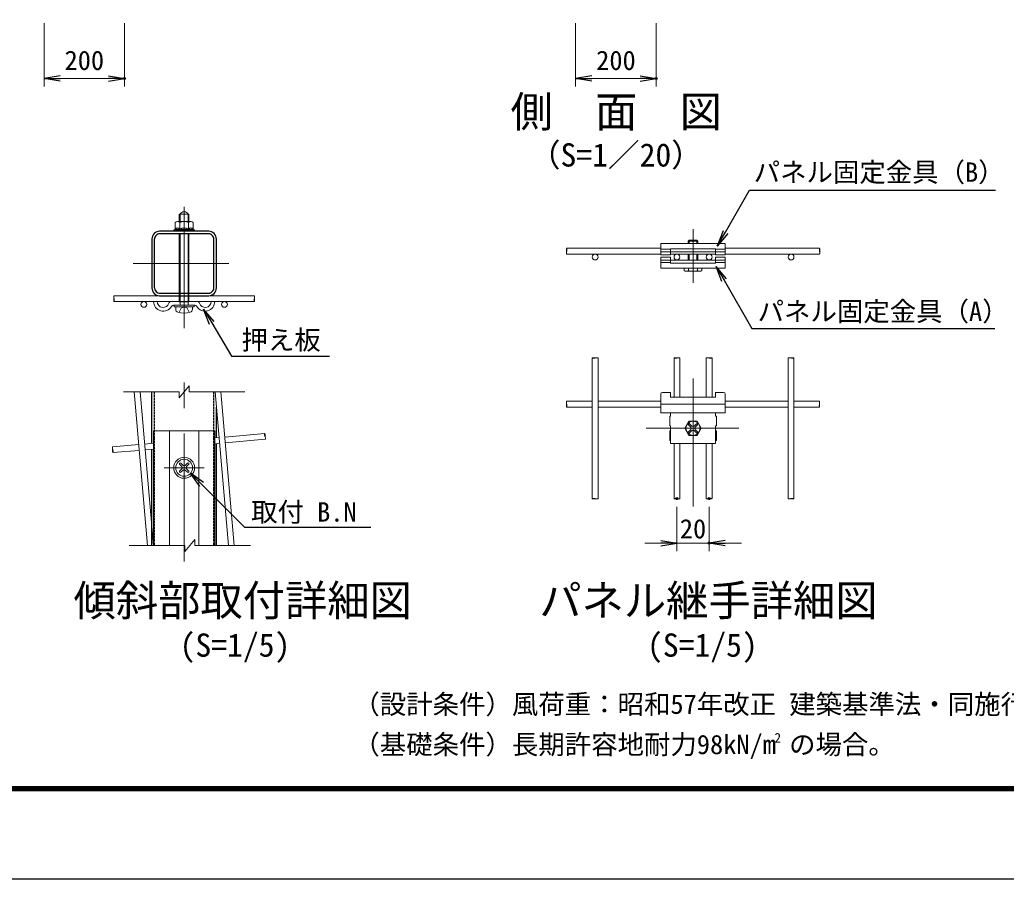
# Model space of a CAD drawing. Units: millimetres, scale not verified, with parts at other scales. Extents: x -4200 to 4200, y -2970 to 2970.
# Drawn here: x -1161 to 1288, y -2970 to -835 of the extents above; entities that cross this region are included whole.
import ezdxf
from ezdxf.enums import TextEntityAlignment as Align

# ---------------------------------------------------------------- set-up
doc = ezdxf.new("R2010")
doc.units = ezdxf.units.MM
doc.header["$LTSCALE"] = 10
doc.header["$PDMODE"] = 32
doc.header["$PDSIZE"] = 5
doc.linetypes.add('USER1', pattern=[50.8, 31.75, -6.35, 6.35, -6.35])
doc.linetypes.add('USER2', pattern=[0.375, 0.25, -0.125])
for name, color, linetype, lineweight in [('0-0_D-TTL-TXT', 7, 'Continuous', 25), ('0-1_D-STR-DIM', 7, 'Continuous', 13), ('0-2_D-STR3', 3, 'Continuous', 13), ('0-3_D-BMK', 2, 'USER1', 13), ('0-4_D-STR1', 1, 'Continuous', 25), ('0-5_D-STR2', 7, 'Continuous', 13), ('0-8_D-STR-TXT', 7, 'Continuous', 25), ('0-C_D-TTL', 7, 'Continuous', 25)]:
    doc.layers.add(name, color=color, linetype=linetype, lineweight=lineweight)
doc.layers.add('0-6_0', color=7, linetype='Continuous')
doc.layers.add('0-7_Defpoints', color=7, linetype='Continuous')
doc.styles.add('ＭＳ ゴシック', font='')
doc.styles.get('ＭＳ ゴシック').set_extended_font_data('MS Gothic')

# ---------------------------------------------------------------- blocks, each defined once
blk = doc.blocks.new('_Open')
at = {"layer": '0-6_0'}
blk.add_line((-10, 1.667), (0, 0), dxfattribs=at)
blk.add_lwpolyline([(-10, -1.667), (0, 0), (-10, 0)], dxfattribs=at)
blk = doc.blocks.new('MLeader5')
at = {"layer": '0-8_D-STR-TXT'}
blk.add_line((-689.6, -1591.57), (-704.36, -1553.8), dxfattribs=at)
for points in [[(-678.15, -1584.74), (-704.36, -1553.8), (-683.88, -1588.15)], [(-683.88, -1588.15), (-634.83, -1670.41), (-399.01, -1670.41), (-391.81, -1670.41)]]:
    blk.add_lwpolyline(points, dxfattribs=at)
blk = doc.blocks.new('MLeader6')
at = {"layer": '0-8_D-STR-TXT'}
blk.add_line((-713.56, -1994.21), (-737.13, -1961.21), dxfattribs=at)
for points in [[(-704.13, -1984.78), (-737.13, -1961.21), (-708.84, -1989.49)], [(-708.84, -1989.49), (-602.97, -2095.37), (-296.32, -2095.37), (-289.12, -2095.37)]]:
    blk.add_lwpolyline(points, dxfattribs=at)
blk = doc.blocks.new('MLeader7')
at = {"layer": '0-8_D-STR-TXT'}
blk.add_line((582.23, -1485.5), (568, -1447.53), dxfattribs=at)
for points in [[(593.78, -1478.83), (568, -1447.53), (588, -1482.17)], [(588, -1482.17), (657.12, -1601.88), (1253.08, -1601.88), (1260.28, -1601.88)]]:
    blk.add_lwpolyline(points, dxfattribs=at)
blk = doc.blocks.new('MLeader8')
at = {"layer": '0-8_D-STR-TXT'}
blk.add_line((596.81, -1366.18), (571.03, -1397.49), dxfattribs=at)
for points in [[(591.03, -1362.85), (651.38, -1258.33), (1254.6, -1258.33), (1261.8, -1258.33)], [(585.26, -1359.52), (571.03, -1397.49), (591.03, -1362.85)]]:
    blk.add_lwpolyline(points, dxfattribs=at)

msp = doc.modelspace()

# ---------------------------------------------------------------- linework, layer by layer
at = {"layer": '0-1_D-STR-DIM'}
for p, q in [((-1100.45, -843.62), (-1100.45, -1000.94)), ((-900.45, -843.62), (-900.45, -1000.94)), ((219.37, -843.62), (219.37, -1000.94)), ((419.37, -843.62), (419.37, -1000.94)), ((-1060.45, -980.94), (-940.45, -980.94)), ((259.37, -980.94), (379.37, -980.94)), ((-765.03, -1759.48), (-903.18, -1759.48)), ((-765.03, -1774.48), (-740.03, -1744.48)), ((-765.03, -1774.48), (-765.03, -1759.48)), ((-740.03, -1759.48), (-740.03, -1744.48)), ((-601.88, -1759.48), (-740.03, -1759.48)), ((470.82, -2044.52), (470.82, -2154.77)), ((550.81, -2044.52), (550.81, -2154.77)), ((-751.03, -2155.96), (-726.03, -2125.96)), ((-726.03, -2140.96), (-726.03, -2125.96)), ((-751.03, -2140.96), (-889.18, -2140.96)), ((-751.03, -2155.96), (-751.03, -2140.96)), ((-587.88, -2140.96), (-726.03, -2140.96)), ((430.82, -2134.77), (390.82, -2134.77)), ((470.82, -2134.77), (550.81, -2134.77)), ((590.81, -2134.77), (630.81, -2134.77))]:
    msp.add_line(p, q, dxfattribs=at)
at = {"layer": '0-2_D-STR3'}
for p, q in [((-764.53, -1336.39), (-764.53, -1317.99)), ((-764.53, -1317.99), (-740.53, -1317.99)), ((-762.13, -1336.39), (-762.13, -1317.99)), ((-742.93, -1336.39), (-742.93, -1317.99)), ((-740.53, -1336.39), (-740.53, -1317.99)), ((-774.63, -1338.39), (-774.63, -1354.93)), ((-769.16, -1336.39), (-735.17, -1336.39)), ((-763.58, -1338.39), (-763.58, -1354.93)), ((-741.48, -1338.39), (-741.48, -1354.93)), ((-730.43, -1338.39), (-730.43, -1354.93)), ((-778.53, -1357.19), (-726.53, -1357.19)), ((-778.53, -1360.39), (-726.53, -1360.39)), ((-774.63, -1354.93), (-730.43, -1354.93)), ((-764.53, -1535.99), (-764.53, -1366.79)), ((-762.13, -1543.99), (-762.13, -1366.79)), ((-742.93, -1543.99), (-742.93, -1366.79)), ((-740.53, -1535.99), (-740.53, -1366.79)), ((590.94, -1391.13), (430.94, -1391.13)), ((430.94, -1419.13), (430.94, -1391.13)), ((498.82, -1384.91), (498.82, -1391.31)), ((501.24, -1382.49), (501.24, -1391.31)), ((501.24, -1382.49), (520.64, -1382.49)), ((520.64, -1382.49), (520.64, -1391.31)), ((520.64, -1382.49), (523.07, -1384.91)), ((523.07, -1384.91), (523.07, -1391.31)), ((590.94, -1419.13), (590.94, -1391.13)), ((430.94, -1405.13), (454.94, -1405.13)), ((430.94, -1411.13), (590.94, -1411.13)), ((454.94, -1419.13), (430.94, -1419.13)), ((566.94, -1404.22), (454.94, -1404.22)), ((454.94, -1404.22), (454.94, -1419.13)), ((498.82, -1432.34), (498.82, -1417.13)), ((501.24, -1432.34), (501.24, -1417.13)), ((520.64, -1432.34), (520.64, -1417.13)), ((523.07, -1432.34), (523.07, -1417.13)), ((566.94, -1404.22), (566.94, -1419.13)), ((566.94, -1405.13), (590.94, -1405.13)), ((590.94, -1419.13), (566.94, -1419.13)), ((454.94, -1424.34), (430.94, -1424.34)), ((430.94, -1424.34), (430.94, -1452.34)), ((430.94, -1432.34), (566.94, -1432.34)), ((430.94, -1438.34), (454.94, -1438.34)), ((454.94, -1439.25), (454.94, -1424.34)), ((566.94, -1439.25), (454.94, -1439.25)), ((590.94, -1424.34), (566.94, -1424.34)), ((566.94, -1439.25), (566.94, -1424.34)), ((566.94, -1432.34), (590.94, -1432.34)), ((566.94, -1438.34), (590.94, -1438.34)), ((590.94, -1424.34), (590.94, -1452.34)), ((590.94, -1452.34), (430.94, -1452.34)), ((488.92, -1452.34), (488.92, -1457.96)), ((494.42, -1459.43), (527.46, -1459.43)), ((499.93, -1452.34), (499.93, -1457.96)), ((521.96, -1452.34), (521.96, -1457.96)), ((532.97, -1457.96), (532.97, -1452.34)), ((-778.67, -1543.99), (-726.39, -1543.99)), ((-777.53, -1547.99), (-777.53, -1543.99)), ((-777.53, -1547.99), (-727.53, -1547.99)), ((-773.53, -1554.09), (-773.53, -1547.99)), ((-765.13, -1561.34), (-759.94, -1551.65)), ((-759.94, -1551.65), (-752.53, -1547.71)), ((-752.53, -1547.71), (-744.91, -1551.65)), ((-744.91, -1551.65), (-739.93, -1561.34)), ((-732.07, -1554.24), (-732.07, -1547.99)), ((-727.53, -1547.99), (-727.53, -1543.99)), ((454.81, -1760.63), (434.81, -1760.63)), ((454.81, -1772.79), (454.81, -1760.63)), ((566.81, -1760.63), (586.81, -1760.63)), ((566.81, -1772.79), (566.81, -1760.63)), ((430.81, -1764.63), (430.81, -1811.76)), ((566.81, -1772.79), (454.81, -1772.79)), ((590.81, -1764.63), (590.81, -1811.76)), ((430.81, -1789.76), (590.81, -1789.76)), ((590.81, -1811.76), (430.81, -1811.76)), ((454.81, -1811.76), (454.81, -1819.76)), ((566.81, -1811.76), (566.81, -1819.76)), ((452.81, -1819.76), (454.81, -1819.76)), ((452.81, -1819.76), (452.81, -1843.76)), ((500.62, -1832.11), (490.43, -1849.76)), ((500.62, -1832.11), (521.01, -1832.11)), ((521.01, -1832.11), (531.2, -1849.76)), ((566.81, -1819.76), (568.81, -1819.76)), ((568.81, -1819.76), (568.81, -1843.76)), ((-676.53, -1855.76), (-828.53, -1855.76)), ((-828.53, -2140.96), (-828.53, -1855.76)), ((-788.53, -1855.76), (-788.53, -2140.96)), ((-716.53, -1855.76), (-716.53, -2140.96)), ((-676.53, -2140.96), (-676.53, -1855.76)), ((452.81, -1843.76), (454.81, -1843.76)), ((452.81, -1855.76), (454.81, -1855.76)), ((452.81, -1855.76), (452.81, -1879.76)), ((454.81, -1843.76), (454.81, -1887.76)), ((500.62, -1867.42), (490.43, -1849.76)), ((499.5, -1841.28), (505.16, -1846.94)), ((499.5, -1858.25), (505.16, -1852.59)), ((502.33, -1838.45), (507.99, -1844.11)), ((502.33, -1861.08), (507.99, -1855.42)), ((519.3, -1838.45), (513.64, -1844.11)), ((519.3, -1861.08), (513.64, -1855.42)), ((522.13, -1841.28), (516.47, -1846.94)), ((522.13, -1858.25), (516.47, -1852.59)), ((566.81, -1843.76), (568.81, -1843.76)), ((566.81, -1843.76), (566.81, -1887.76)), ((566.81, -1855.76), (568.81, -1855.76)), ((568.81, -1855.76), (568.81, -1879.76)), ((452.81, -1879.76), (454.81, -1879.76)), ((566.81, -1879.76), (568.81, -1879.76)), ((454.81, -1887.76), (566.81, -1887.76)), ((-752.53, -1976.29), (-752.53, -1916.27)), ((-763.84, -1939.28), (-758.19, -1944.94)), ((-763.84, -1956.25), (-758.19, -1950.59)), ((-761.02, -1936.45), (-755.36, -1942.11)), ((-761.02, -1959.08), (-755.36, -1953.42)), ((-744.05, -1936.45), (-749.7, -1942.11)), ((-744.04, -1959.08), (-749.7, -1953.42)), ((-741.22, -1939.28), (-746.87, -1944.94)), ((-741.22, -1956.25), (-746.87, -1950.59))]:
    msp.add_line(p, q, dxfattribs=at)
for points in [[(-778.53, -1360.39), (-778.53, -1357.19), (-774.63, -1354.93)], [(-726.53, -1360.39), (-726.53, -1357.19), (-730.43, -1354.93)], [(501.24, -1382.49), (498.82, -1384.91), (523.07, -1384.91)], [(500.62, -1867.42), (521.01, -1867.42), (531.2, -1849.76)]]:
    msp.add_lwpolyline(points, dxfattribs=at)
for centre, radius in [((510.81, -1849.76), 17.66), ((-752.53, -1947.76), 26), ((-752.6, -1947.76), 21)]:
    msp.add_circle(centre, radius, dxfattribs=at)
for centre, radius, start, end in [((-752.53, -1322.67), 10.68, 25.98923, 154.01077), ((-769.11, -1345.02), 8.63, 50.19668, 129.80332), ((-752.53, -1367.91), 31.53, 69.48158, 110.51842), ((-735.96, -1344.86), 8.51, 49.53759, 130.46241), ((-769.11, -1357.81), 6.23, 27.51974, 152.48026), ((-752.45, -1371.76), 20.18, 56.51716, 123.48284), ((-741.4, -1355.03), 0.125, 130.87793, 49.12207), ((-735.89, -1357.7), 6.12, 26.8485, 154.13989), ((494.42, -1448.42), 11.01, 240, 300), ((510.94, -1417.59), 41.84, 254.73852, 285.26148), ((527.46, -1448.42), 11.01, 240, 300), ((-804.53, -1534.79), 24, 180, 329.55795), ((-804.53, -1534.79), 14.8, 180, 343.23413), ((-784.61, -1540.79), 6, 90, 163.23413), ((-700.53, -1534.79), 24, 210.44205, 0), ((-720.45, -1540.79), 6, 16.76587, 90), ((-700.53, -1534.79), 14.8, 196.76587, 0), ((-778.67, -1549.99), 6, 90, 149.55795), ((-765.93, -1554.09), 7.6, 180, 253.92714), ((-752.53, -1507.59), 56, 253.92714, 285.41383), ((-739.67, -1554.24), 7.6, 285.41383, 0), ((-726.39, -1549.99), 6, 30.44205, 90), ((434.81, -1764.63), 4, 90, 180), ((586.81, -1764.63), 4, 0, 90), ((500.92, -1839.86), 2, 45, 225), ((500.92, -1859.66), 2, 135.00001, 314.99999), ((502.33, -1849.76), 4, 314.99999, 45), ((510.82, -1841.28), 4, 225.00001, 314.99999), ((510.82, -1858.25), 4, 45, 135), ((519.3, -1849.76), 4, 135, 225.00001), ((520.71, -1839.86), 2, 315.00048, 135.00047), ((520.71, -1859.66), 2, 225.00002, 45), ((-762.43, -1937.87), 2, 45, 225), ((-762.43, -1957.66), 2, 135.00001, 314.99999), ((-761.02, -1947.76), 4, 314.99999, 45), ((-752.53, -1939.28), 4, 225.00001, 314.99999), ((-752.53, -1956.25), 4, 45, 135), ((-744.04, -1947.76), 4, 135, 225.00001), ((-742.63, -1937.87), 2, 315.00048, 135.00047), ((-742.63, -1957.66), 2, 225.00002, 45)]:
    msp.add_arc(centre, radius, start, end, dxfattribs=at)
at = {"layer": '0-3_D-BMK'}
for p, q in [((-752.53, -1601.24), (-752.53, -1299.65)), ((510.94, -1355.29), (510.94, -1488.35)), ((-878.77, -1440.56), (-641.93, -1440.56)), ((510.82, -2043.78), (510.81, -1684.2)), ((-752.53, -2180.55), (-752.53, -1714.97)), ((394.48, -1849.76), (624.88, -1849.76)), ((-802.49, -1947.76), (-702.7, -1947.76))]:
    msp.add_line(p, q, dxfattribs=at)
at = {"layer": '0-4_D-STR1'}
for p, q in [((-691.56, -1360.39), (-813.5, -1360.39)), ((-691.66, -1366.79), (-813.4, -1366.79)), ((-832.53, -1379.58), (-832.53, -1501.19)), ((-826.13, -1501.26), (-826.13, -1379.51)), ((-678.93, -1501.26), (-678.93, -1379.51)), ((-672.53, -1501.19), (-672.53, -1379.58)), ((-813.4, -1513.99), (-691.66, -1513.99)), ((-813.44, -1520.39), (-691.62, -1520.39)), ((-832.53, -1887.31), (-832.53, -1759.48)), ((-672.53, -1873.31), (-672.53, -1797.41)), ((-832.53, -2140.96), (-832.53, -1901.76)), ((-672.53, -2140.96), (-672.53, -1887.76))]:
    msp.add_line(p, q, dxfattribs=at)
at = {"layer": '0-4_D-STR1', "linetype": 'USER2'}
for p, q in [((-826.13, -2140.96), (-826.13, -1759.48)), ((-678.93, -2140.96), (-678.93, -1759.48))]:
    msp.add_line(p, q, dxfattribs=at)
at = {"layer": '0-4_D-STR1'}
for centre, radius, start, end in [((-813.33, -1379.58), 19.2, 90, 180.00001), ((-813.33, -1379.58), 12.8, 90, 180.00001), ((-691.73, -1379.58), 19.2, 0.00001, 90.00002), ((-691.73, -1379.58), 12.8, 0.00001, 90.00002), ((-813.33, -1501.19), 19.2, 180.00001, 270), ((-813.33, -1501.19), 12.8, 180.00001, 270), ((-691.73, -1501.19), 19.2, 270, 0.00001), ((-691.73, -1501.19), 12.8, 270, 0.00001)]:
    msp.add_arc(centre, radius, start, end, dxfattribs=at)
at = {"layer": '0-5_D-STR2'}
for p, q in [((430.94, -1402.73), (196.97, -1402.73)), ((430.94, -1417.13), (196.97, -1417.13)), ((454.94, -1417.13), (566.94, -1417.13)), ((590.94, -1402.73), (824.92, -1402.73)), ((590.94, -1417.13), (824.92, -1417.13)), ((-578.43, -1534.79), (-926.65, -1534.79)), ((-578.42, -1520.39), (-926.64, -1520.39)), ((-764.53, -1535.99), (-740.53, -1535.99)), ((260.53, -1675.01), (260.53, -2024.52)), ((274.93, -1675.01), (274.93, -2024.52)), ((463.61, -1675.01), (463.61, -1772.79)), ((478.01, -1675.01), (478.01, -1772.79)), ((543.62, -1675.01), (543.62, -1772.79)), ((558.02, -1675.01), (558.02, -1772.79)), ((746.69, -1675.01), (746.69, -2024.52)), ((761.09, -1675.01), (761.09, -2024.52)), ((-843.24, -2140.96), (-876.61, -1759.48)), ((-828.78, -2140.96), (-862.16, -1759.48)), ((-642.47, -2140.96), (-675.85, -1759.48)), ((-628.02, -2140.96), (-661.39, -1759.48)), ((260.53, -1782.56), (196.97, -1782.56)), ((430.81, -1782.56), (274.93, -1782.56)), ((590.81, -1782.56), (746.69, -1782.56)), ((761.09, -1782.56), (824.66, -1782.56)), ((260.53, -1796.96), (196.97, -1796.96)), ((430.81, -1796.96), (274.93, -1796.96)), ((590.81, -1796.96), (746.69, -1796.96)), ((761.09, -1796.96), (824.66, -1796.96)), ((-676.46, -1873.65), (-665.94, -1872.73)), ((-651.6, -1871.48), (-552.44, -1862.8)), ((-650.34, -1885.82), (-551.18, -1877.15)), ((-865.18, -1890.16), (-930.49, -1895.88)), ((-863.92, -1904.51), (-929.24, -1910.22)), ((-828.46, -1886.95), (-850.83, -1888.91)), ((-828.6, -1901.42), (-849.58, -1903.25)), ((-676.6, -1888.12), (-664.69, -1887.08)), ((463.61, -1887.76), (463.61, -2024.52)), ((478.01, -1887.76), (478.01, -2024.52)), ((543.62, -1887.76), (543.62, -2024.52)), ((558.02, -1887.76), (558.02, -2024.52))]:
    msp.add_line(p, q, dxfattribs=at)
for centre in [(267.74, -1424.34), (470.82, -1424.34), (550.82, -1424.33), (754.15, -1424.34), (-852.53, -1541.99), (-652.53, -1541.99)]:
    msp.add_circle(centre, 7.2, dxfattribs=at)
for centre, major_axis, ratio, start_param, end_param in [((196.97, -1413.57), (0, 3.6), 0.114898, 0.0000003, 3.1416916), ((824.92, -1413.57), (0, 3.6), 0.114898, 3.1414937, 6.283185), ((-926.64, -1523.99), (0, -3.6), 0.114898, 3.1414937, 6.283185), ((-578.42, -1523.99), (0, -3.6), 0.114898, 0.0000003, 3.1416916), ((271.34, -1675.01), (-3.6, 0), 0.114898, 3.1414937, 6.283185), ((474.42, -1675.01), (-3.6, 0), 0.114898, 3.1414937, 6.283185), ((547.21, -1675.01), (3.6, 0), 0.114898, 0.0000003, 3.1416916), ((750.29, -1675.01), (3.6, 0), 0.114898, 0.0000003, 3.1416916), ((196.97, -1786.16), (0, -3.6), 0.114898, 3.1414937, 6.283185), ((824.66, -1786.16), (0, -3.6), 0.114898, 0.0000003, 3.1416916), ((-551.49, -1873.56), (-0.31, 3.59), 0.166491, 3.1278473, 6.2969948), ((-930.18, -1899.46), (0.31, -3.59), 0.166491, 3.1278473, 6.2969948), ((271.34, -2024.52), (-3.6, 0), 0.114898, 0.0000003, 3.1416916), ((474.42, -2024.52), (-3.6, 0), 0.114898, 0.0000003, 3.1416916), ((547.21, -2024.52), (3.6, 0), 0.114898, 3.1414937, 6.283185), ((750.29, -2024.52), (3.6, 0), 0.114898, 3.1414937, 6.283185)]:
    msp.add_ellipse(centre, major_axis=major_axis, ratio=ratio, start_param=start_param, end_param=end_param, dxfattribs=at)
for centre, major_axis, ratio in [((196.97, -1406.36), (0, -3.6), 0.114898), ((824.92, -1406.36), (0, 3.6), 0.114898), ((-926.64, -1531.19), (0, -3.6), 0.114898), ((-578.42, -1531.19), (0, 3.6), 0.114898), ((264.13, -1675.01), (-3.6, 0), 0.114898), ((467.21, -1675.01), (-3.6, 0), 0.114898), ((554.41, -1675.01), (3.6, 0), 0.114898), ((757.49, -1675.01), (3.6, 0), 0.114898), ((196.97, -1793.37), (0, -3.6), 0.114898), ((824.66, -1793.37), (0, 3.6), 0.114898), ((-552.11, -1866.39), (-0.31, 3.59), 0.166491), ((-929.55, -1906.64), (0.31, -3.59), 0.166491), ((264.13, -2024.52), (-3.6, 0), 0.114898), ((467.21, -2024.52), (-3.6, 0), 0.114898), ((554.41, -2024.52), (3.6, 0), 0.114898), ((757.49, -2024.52), (3.6, 0), 0.114898)]:
    msp.add_ellipse(centre, major_axis=major_axis, ratio=ratio, dxfattribs=at)
at = {"layer": '0-7_Defpoints'}
for p in [(-900.45, -980.94), (419.37, -980.94), (470.82, -2024.52), (550.81, -2024.52), (550.81, -2134.77)]:
    msp.add_point(p, dxfattribs=at)
at = {"layer": '0-C_D-TTL', "color": 2}
msp.add_lwpolyline([(-4200, 2970), (4200, 2970), (4200, -2970), (-4200, -2970)], close=True, dxfattribs=at)
at = {"layer": '0-C_D-TTL'}
for points in [[(-3930, 2750), (3930, 2750), (3930, -2750), (-3930, -2750)], [(-3927.5, 2747.5), (3927.5, 2747.5), (3927.5, -2747.5), (-3927.5, -2747.5)], [(-3925, 2745), (3925, 2745), (3925, -2745), (-3925, -2745)], [(-3922.5, 2742.5), (3922.5, 2742.5), (3922.5, -2742.5), (-3922.5, -2742.5)], [(-3920, 2740), (3920, 2740), (3920, -2740), (-3920, -2740)]]:
    msp.add_lwpolyline(points, close=True, dxfattribs=at)

# ---------------------------------------------------------------- block references
at = {"layer": '0-1_D-STR-DIM', "xscale": 4, "yscale": 4, "rotation": 180}
for p in [(-1100.45, -980.94), (219.37, -980.94), (550.81, -2134.77)]:
    msp.add_blockref('_Open', p, dxfattribs=at)
at = {"layer": '0-1_D-STR-DIM', "xscale": 4, "yscale": 4}
for p in [(-900.45, -980.94), (419.37, -980.94), (470.82, -2134.77)]:
    msp.add_blockref('_Open', p, dxfattribs=at)
at = {"layer": '0-8_D-STR-TXT'}
for name in ['MLeader8', 'MLeader7', 'MLeader5', 'MLeader6']:
    msp.add_blockref(name, (0, 0), dxfattribs=at)

# ---------------------------------------------------------------- texts
at = {"layer": '0-0_D-TTL-TXT', "style": 'ＭＳ ゴシック'}
for s, height, p in [('側\u3000面\u3000図', 76.98, (57.61, -1124.9)), ('（S=1／20）', 57.7, (103.09, -1216.87)), ('傾斜部取付詳細図', 76.98, (-1027.2, -2339.03)), ('パネル継手詳細図', 76.98, (129.11, -2339.03)), ('(S=1/5)', 57.7, (-763.74, -2434.47)), ('(S=1/5)', 57.7, (396.67, -2434.47)), ('（設計条件）風荷重：昭和57年改正 建築基準法・同施行令に基づく風圧力に準拠。', 48.09, (-332.45, -2573.6)), ('（基礎条件）長期許容地耐力98kN/m の場合。', 48.09, (-332.45, -2673.6)), ('2', 24.05, (713.02, -2637.79))]:
    msp.add_text(s, height=height, dxfattribs=at).set_placement(p, align=Align.BOTTOM_LEFT)
at = {"layer": '0-1_D-STR-DIM', "style": 'ＭＳ ゴシック'}
for s, p in [('200', (-1049.45, -974.19)), ('200', (270.37, -974.19)), ('20', (478.06, -2137.82))]:
    msp.add_text(s, height=48.09, dxfattribs=at).set_placement(p, align=Align.BOTTOM_LEFT)
at = {"layer": '0-8_D-STR-TXT', "style": 'ＭＳ ゴシック'}
for s, p in [('パネル固定金具（B）', (661.31, -1251.91)), ('パネル固定金具（A）', (671.13, -1597.72)), ('押え板', (-610.11, -1668.8)), ('取付 B.N', (-586.37, -2096.03))]:
    msp.add_text(s, height=48.09, dxfattribs=at).set_placement(p, align=Align.BOTTOM_LEFT)

doc.saveas('drawing.dxf')
